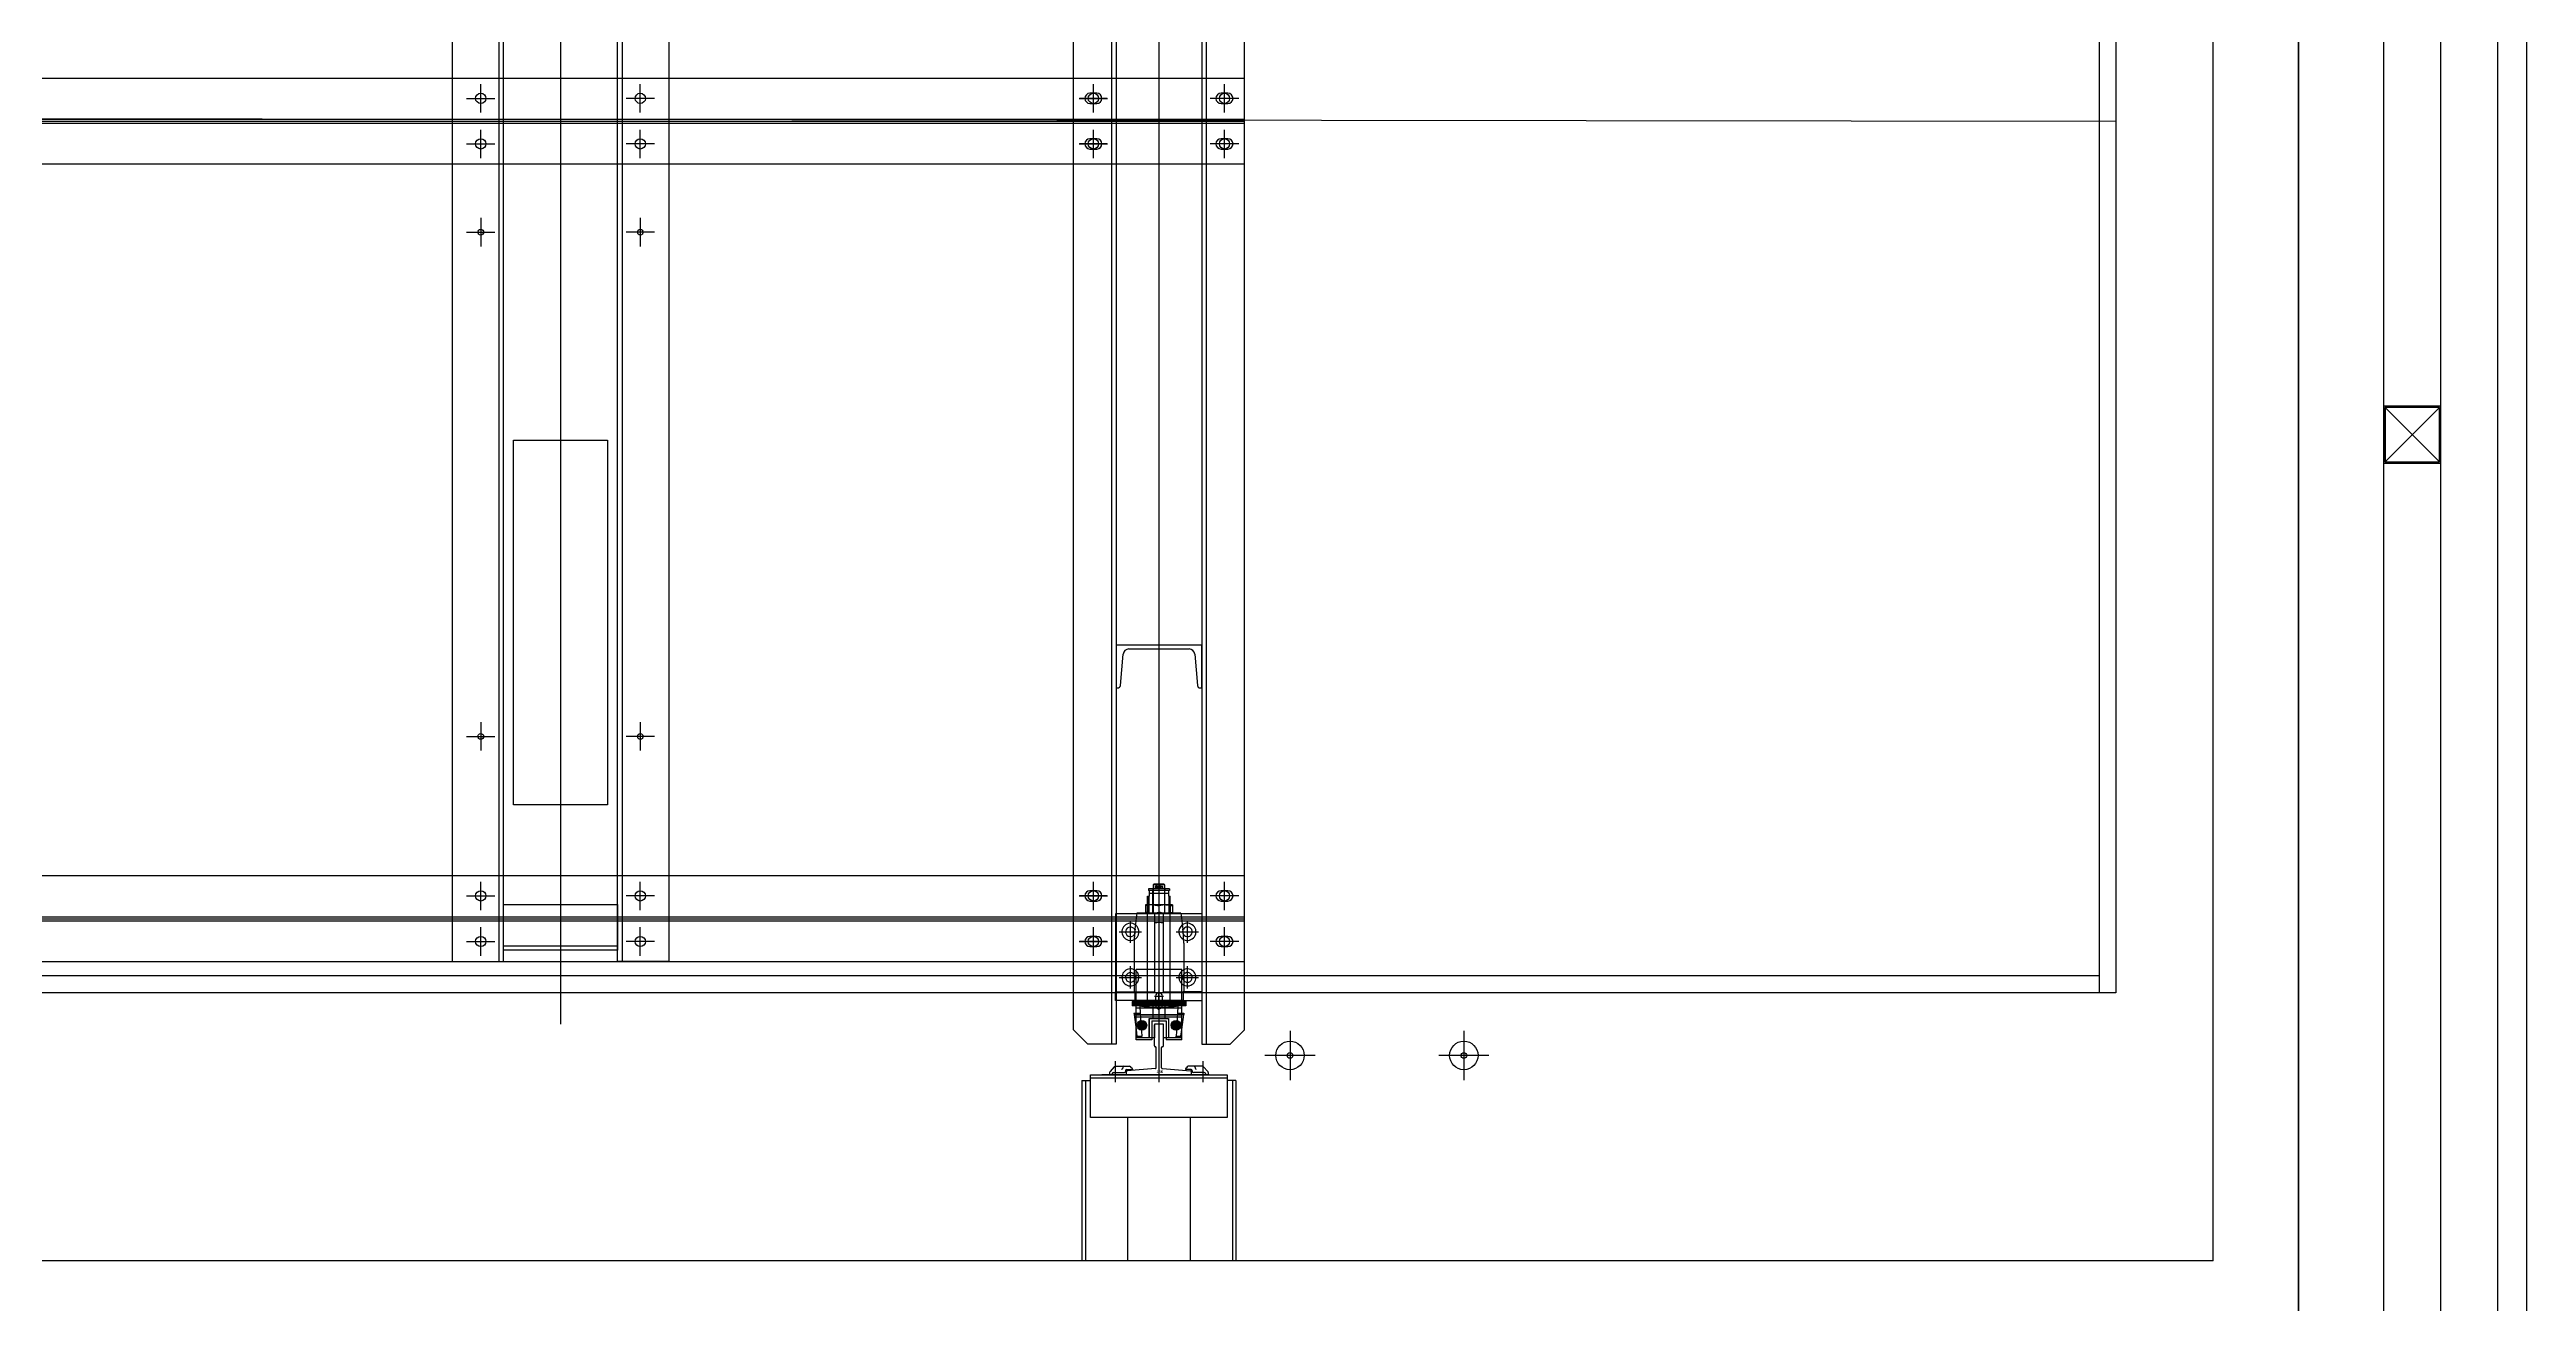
# Model space of a CAD drawing. Header units: millimetres. Extents: x -47382 to 204618, y -51045 to 127155.
# Drawn here: x 137654 to 142000, y 24296 to 26497 of the extents above; entities that cross this region are included whole.
import ezdxf

# ---------------------------------------------------------------- set-up
doc = ezdxf.new("R2010")
doc.units = ezdxf.units.MM
doc.header["$LTSCALE"] = 300
doc.header["$MEASUREMENT"] = 0
doc.linetypes.add('CEN', pattern=[62, 60, -1, 0, -1])
doc.layers.get('0').update_dxf_attribs({"linetype": 'CONTINUOUS'})
for name, color, linetype in [('1', 7, 'CONTINUOUS'), ('A-CEN', 1, 'CEN'), ('A-DETL-PEN8', 8, 'CONTINUOUS'), ('A-FLOR-GW', 6, 'CONTINUOUS'), ('A-ST-AXIS-CEN', 252, 'CEN'), ('A-ST-CONC', 2, 'CONTINUOUS'), ('XREF-PLAN$0$A-STEEL', 7, 'CONTINUOUS')]:
    doc.layers.add(name, color=color, linetype=linetype)
doc.layers.add('Defpoint', color=161, linetype='CONTINUOUS', plot=False)
doc.styles.get("Standard").update_dxf_attribs({"font": ''})
doc.styles.get('Standard').set_extended_font_data('DotumChe')

# ---------------------------------------------------------------- blocks, each defined once
blk = doc.blocks.new('XREF-PLAN$0$각-100X100')
at = {"layer": 'XREF-PLAN$0$A-STEEL', "color": 1}
for p, q in [((-47.7, -47.7), (47.7, 47.7)), ((-47.7, 47.7), (47.7, -47.7))]:
    blk.add_line(p, q, dxfattribs=at)
at = {"layer": 'XREF-PLAN$0$A-STEEL'}
blk.add_lwpolyline([(-50, -50), (50, -50), (50, 50), (-50, 50)], close=True, dxfattribs=at)
at = {"layer": 'XREF-PLAN$0$A-STEEL', "color": 8}
blk.add_lwpolyline([(-47.7, -47.7), (47.7, -47.7), (47.7, 47.7), (-47.7, 47.7)], close=True, dxfattribs=at)
blk = doc.blocks.new('ACT 지상4층구조평면도')
at = {"layer": 'Defpoint'}
blk.add_lwpolyline([(189381.8, 51044.9), (47381.8, 51044.9), (47381.8, 150416.3), (189381.8, 150416.3)], close=True, dxfattribs=at)
blk = doc.blocks.new('G$C69974227')
at = {"layer": 'A-DETL-PEN8'}
for p, q in [((4587.3, 3620.4, 51500), (4587.3, 380.4, 51500)), ((4595.3, 3620.4, 51500), (4595.3, 380.4, 51500)), ((4745.3, 3620.4, 51500), (4745.3, 380.4, 51500)), ((4753.3, 3620.4, 51500), (4753.3, 380.4, 51500)), ((3620.3, 3585.4, 51500), (3620.3, 415.4, 51500)), ((4520.3, 405.4, 51500), (4520.3, 3595.4, 51500)), ((4670.3, 3585.4, 51500), (4670.3, 415.4, 51500)), ((4820.3, 405.4, 51500), (4820.3, 3595.4, 51500)), ((3620.3, 3530.4, 51500), (3620.3, 470.4, 51500)), ((4670.3, 3530.4, 51500), (4670.3, 470.4, 51500)), ((6320.3, 3530.4, 51500), (6320.3, 470.4, 51500)), ((6349.3, 3530.4, 51500), (6349.3, 470.4, 51500)), ((3430.3, 3475.4, 51500), (3430.3, 525.4, 51500)), ((3512.3, 3475.4, 51500), (3512.3, 525.4, 51500)), ((3520.3, 525.4, 51500), (3520.3, 3475.4, 51500)), ((3720.3, 525.4, 51500), (3720.3, 3475.4, 51500)), ((3728.3, 3475.4, 51500), (3728.3, 525.4, 51500)), ((3810.3, 3475.4, 51500), (3810.3, 525.4, 51500)), ((4820.3, 2075.4, 51500), (2420.3, 2075.4, 51500)), ((3480.3, 2015.4, 51500), (3480.3, 2065.4, 51500)), ((3760.3, 2015.4, 51500), (3760.3, 2065.4, 51500)), ((4561.3, 2049.4, 51500), (4549.3, 2049.4, 51500)), ((4555.3, 2015.4, 51500), (4555.3, 2065.4, 51500)), ((4555.3, 2024.7, 51500), (4555.3, 2056.2, 51500)), ((4791.3, 2049.4, 51500), (4779.3, 2049.4, 51500)), ((4785.3, 2015.4, 51500), (4785.3, 2065.4, 51500)), ((4785.3, 2024.7, 51500), (4785.3, 2056.2, 51500)), ((4820.3, 1925.4, 51500), (4820.3, 2075.4, 51500)), ((305.7, 2007.9, 51500), (6349.3, 2000.4, 51500)), ((2420.3, 2003.9, 51500), (4820.3, 2003.9, 51500)), ((2420.3, 2000.4, 51500), (4820.3, 2000.4, 51500)), ((3455.3, 2040.4, 51500), (3505.3, 2040.4, 51500)), ((3785.3, 2040.4, 51500), (3735.3, 2040.4, 51500)), ((4530.3, 2040.4, 51500), (4580.3, 2040.4, 51500)), ((4579.4, 2040.4, 51500), (4531.1, 2040.4, 51500)), ((4549.3, 2031.4, 51500), (4561.3, 2031.4, 51500)), ((4810.3, 2040.4, 51500), (4760.3, 2040.4, 51500)), ((4809.4, 2040.4, 51500), (4761.1, 2040.4, 51500)), ((4779.3, 2031.4, 51500), (4791.3, 2031.4, 51500)), ((2420.3, 1996.9, 51500), (4820.3, 1996.9, 51500)), ((3455.3, 1960.4, 51500), (3505.3, 1960.4, 51500)), ((3480.3, 1935.4, 51500), (3480.3, 1985.4, 51500)), ((3785.3, 1960.4, 51500), (3735.3, 1960.4, 51500)), ((3760.3, 1935.4, 51500), (3760.3, 1985.4, 51500)), ((4530.3, 1960.4, 51500), (4580.3, 1960.4, 51500)), ((4579.4, 1960.4, 51500), (4531.1, 1960.4, 51500)), ((4561.3, 1969.4, 51500), (4549.3, 1969.4, 51500)), ((4555.3, 1935.4, 51500), (4555.3, 1985.4, 51500)), ((4555.3, 1944.7, 51500), (4555.3, 1976.2, 51500)), ((4810.3, 1960.4, 51500), (4760.3, 1960.4, 51500)), ((4809.4, 1960.4, 51500), (4761.1, 1960.4, 51500)), ((4791.3, 1969.4, 51500), (4779.3, 1969.4, 51500)), ((4785.3, 1935.4, 51500), (4785.3, 1985.4, 51500)), ((4785.3, 1944.7, 51500), (4785.3, 1976.2, 51500)), ((2420.3, 1925.4, 51500), (4820.3, 1925.4, 51500)), ((4549.3, 1951.4, 51500), (4561.3, 1951.4, 51500)), ((4779.3, 1951.4, 51500), (4791.3, 1951.4, 51500)), ((3480.3, 1830.4, 51500), (3480.3, 1780.4, 51500)), ((3760.3, 1830.4, 51500), (3760.3, 1780.4, 51500)), ((3455.3, 1805.4, 51500), (3505.3, 1805.4, 51500)), ((3785.3, 1805.4, 51500), (3735.3, 1805.4, 51500)), ((3537.8, 800.4, 51500), (3537.8, 1440.4, 51500)), ((3537.8, 1440.4, 51500), (3702.8, 1440.4, 51500)), ((3702.8, 1440.4, 51500), (3702.8, 800.4, 51500)), ((4745.3, 1080.4, 51500), (4595.3, 1080.4, 51500)), ((4595.3, 1080.4, 51500), (4595.3, 1005.4, 51500)), ((4602.7, 1010, 51500), (4607.5, 1064.8, 51500)), ((4617.4, 1073.9, 51500), (4723.1, 1073.9, 51500)), ((4733.1, 1064.8, 51500), (4737.9, 1010, 51500)), ((4745.3, 1005.4, 51500), (4745.3, 1080.4, 51500)), ((4595.3, 1005.4, 51500), (4597.7, 1005.4, 51500)), ((4742.8, 1005.4, 51500), (4745.3, 1005.4, 51500)), ((3455.3, 920.4, 51500), (3505.3, 920.4, 51500)), ((3480.3, 945.4, 51500), (3480.3, 895.4, 51500)), ((3785.3, 920.4, 51500), (3735.3, 920.4, 51500)), ((3760.3, 945.4, 51500), (3760.3, 895.4, 51500)), ((3702.8, 800.4, 51500), (3537.8, 800.4, 51500)), ((4820.3, 675.4, 51500), (2420.3, 675.4, 51500)), ((3480.3, 615.4, 51500), (3480.3, 665.4, 51500)), ((3760.3, 615.4, 51500), (3760.3, 665.4, 51500)), ((4555.3, 615.4, 51500), (4555.3, 665.4, 51500)), ((4555.3, 624.7, 51500), (4555.3, 656.2, 51500)), ((4651.8, 652.9, 51500), (4651.8, 649.9, 51500)), ((4688.8, 652.9, 51500), (4651.8, 652.9, 51500)), ((4659.8, 652.9, 51500), (4659.8, 649.9, 51500)), ((4661.3, 660.9, 51500), (4660.3, 659.9, 51500)), ((4665.5, 659.9, 51500), (4660.3, 659.9, 51500)), ((4675.1, 659.9, 51500), (4660.3, 659.9, 51500)), ((4660.3, 659.9, 51500), (4660.3, 652.9, 51500)), ((4660.3, 652.9, 51500), (4660.3, 609.9, 51500)), ((4674.6, 660.9, 51500), (4661.3, 660.9, 51500)), ((4667.5, 657.4, 51500), (4664.4, 657.4, 51500)), ((4667.5, 654.4, 51500), (4664.4, 654.4, 51500)), ((4664.5, 657.4, 51500), (4664.5, 654.4, 51500)), ((4680.3, 659.9, 51500), (4665.5, 659.9, 51500)), ((4667.5, 657.4, 51500), (4670.3, 657.4, 51500)), ((4670.3, 654.4, 51500), (4667.5, 654.4, 51500)), ((4667.8, 654.4, 51500), (4667.8, 657.4, 51500)), ((4668, 654.4, 51500), (4667.8, 654.4, 51500)), ((4668, 657.4, 51500), (4669.7, 657.4, 51500)), ((4668, 655.9, 51500), (4672.5, 655.9, 51500)), ((4668, 655.9, 51500), (4671.9, 655.9, 51500)), ((4668, 654.4, 51500), (4669.7, 654.4, 51500)), ((4668.6, 655.9, 51500), (4672.5, 655.9, 51500)), ((4670, 654, 51500), (4670, 657.9, 51500)), ((4670.3, 666, 51500), (4670.3, 604.8, 51500)), ((4670.3, 653.7, 51500), (4670.3, 658.2, 51500)), ((4670.3, 657.4, 51500), (4670.3, 654.4, 51500)), ((4670.3, 657.4, 51500), (4670.3, 654.4, 51500)), ((4670.3, 657.4, 51500), (4673.1, 657.4, 51500)), ((4673.1, 654.4, 51500), (4670.3, 654.4, 51500)), ((4670.6, 654, 51500), (4670.6, 657.9, 51500)), ((4672.5, 657.4, 51500), (4670.8, 657.4, 51500)), ((4672.5, 654.4, 51500), (4670.8, 654.4, 51500)), ((4672.5, 657.4, 51500), (4672.8, 657.4, 51500)), ((4672.8, 654.4, 51500), (4672.8, 657.4, 51500)), ((4673.1, 657.4, 51500), (4676.1, 657.4, 51500)), ((4673.1, 654.4, 51500), (4676.1, 654.4, 51500)), ((4679.3, 660.9, 51500), (4674.6, 660.9, 51500)), ((4680.3, 659.9, 51500), (4675.1, 659.9, 51500)), ((4676.1, 657.4, 51500), (4676.1, 654.4, 51500)), ((4679.3, 660.9, 51500), (4680.3, 659.9, 51500)), ((4680.3, 659.9, 51500), (4680.3, 652.9, 51500)), ((4680.3, 652.9, 51500), (4680.3, 609.9, 51500)), ((4680.8, 652.9, 51500), (4680.8, 649.9, 51500)), ((4688.8, 652.9, 51500), (4688.8, 649.9, 51500)), ((4785.3, 615.4, 51500), (4785.3, 665.4, 51500)), ((4785.3, 624.7, 51500), (4785.3, 656.2, 51500)), ((4820.3, 525.4, 51500), (4820.3, 675.4, 51500)), ((3455.3, 640.4, 51500), (3505.3, 640.4, 51500)), ((3520.3, 545.4, 51500), (3520.3, 625.4, 51500)), ((3520.3, 625.4, 51500), (3720.3, 625.4, 51500)), ((3720.3, 625.4, 51500), (3720.3, 545.4, 51500)), ((3785.3, 640.4, 51500), (3735.3, 640.4, 51500)), ((4530.3, 640.4, 51500), (4580.3, 640.4, 51500)), ((4579.4, 640.4, 51500), (4531.1, 640.4, 51500)), ((4561.3, 649.4, 51500), (4549.3, 649.4, 51500)), ((4549.3, 631.4, 51500), (4561.3, 631.4, 51500)), ((4631.6, 608.9, 51500), (4594.3, 608.9, 51500)), ((4594.3, 608.9, 51500), (4594.3, 471.9, 51500)), ((4631.8, 609.9, 51500), (4628.3, 582.3, 51500)), ((4662.8, 608.9, 51500), (4631.6, 608.9, 51500)), ((4688.7, 609.9, 51500), (4631.8, 609.9, 51500)), ((4646.5, 624.9, 51500), (4646.5, 622.8, 51500)), ((4658.4, 624.9, 51500), (4646.5, 624.9, 51500)), ((4649, 623.6, 51500), (4646.5, 622.8, 51500)), ((4649, 623.6, 51500), (4646.5, 622.8, 51500)), ((4646.5, 622.8, 51500), (4646.5, 612.1, 51500)), ((4649, 611.3, 51500), (4646.5, 612.1, 51500)), ((4649, 611.3, 51500), (4646.5, 612.1, 51500)), ((4646.5, 612.1, 51500), (4646.5, 609.9, 51500)), ((4658.4, 609.9, 51500), (4646.5, 609.9, 51500)), ((4650.9, 624.1, 51500), (4649, 623.6, 51500)), ((4650.9, 624.1, 51500), (4649, 623.6, 51500)), ((4650.9, 610.8, 51500), (4649, 611.3, 51500)), ((4650.9, 610.8, 51500), (4649, 611.3, 51500)), ((4650.3, 639.9, 51500), (4653.3, 639.9, 51500)), ((4650.3, 624.9, 51500), (4650.3, 639.9, 51500)), ((4650.3, 609.9, 51500), (4650.3, 624.9, 51500)), ((4650.3, 624.9, 51500), (4650.3, 609.9, 51500)), ((4690.3, 609.9, 51500), (4650.3, 609.9, 51500)), ((4650.3, 456.9, 51500), (4650.3, 608.9, 51500)), ((4652.8, 624.4, 51500), (4650.9, 624.1, 51500)), ((4652.8, 624.4, 51500), (4650.9, 624.1, 51500)), ((4652.8, 610.4, 51500), (4650.9, 610.8, 51500)), ((4652.8, 610.4, 51500), (4650.9, 610.8, 51500)), ((4651.3, 624.9, 51500), (4651.3, 609.9, 51500)), ((4688.8, 649.9, 51500), (4651.8, 649.9, 51500)), ((4652.3, 624.9, 51500), (4652.3, 639.9, 51500)), ((4652.3, 639.9, 51500), (4652.3, 609.9, 51500)), ((4652.3, 609.9, 51500), (4652.3, 624.9, 51500)), ((4654.7, 624.7, 51500), (4652.8, 624.4, 51500)), ((4654.7, 624.7, 51500), (4652.8, 624.4, 51500)), ((4654.7, 610.2, 51500), (4652.8, 610.4, 51500)), ((4654.7, 610.2, 51500), (4652.8, 610.4, 51500)), ((4687.3, 649.9, 51500), (4653.3, 649.9, 51500)), ((4653.3, 649.9, 51500), (4653.3, 639.9, 51500)), ((4654.5, 644.9, 51500), (4653.3, 644.9, 51500)), ((4686.1, 644.9, 51500), (4653.3, 644.9, 51500)), ((4687.3, 644.9, 51500), (4653.3, 644.9, 51500)), ((4687.3, 644.9, 51500), (4654.5, 644.9, 51500)), ((4656.5, 624.9, 51500), (4654.7, 624.7, 51500)), ((4656.5, 624.9, 51500), (4654.7, 624.7, 51500)), ((4656.5, 610, 51500), (4654.7, 610.2, 51500)), ((4656.5, 610, 51500), (4654.7, 610.2, 51500)), ((4658.4, 624.9, 51500), (4656.5, 624.9, 51500)), ((4658.4, 624.9, 51500), (4656.5, 624.9, 51500)), ((4658.4, 609.9, 51500), (4656.5, 610, 51500)), ((4658.4, 609.9, 51500), (4656.5, 610, 51500)), ((4658.4, 624.9, 51500), (4660.2, 624.9, 51500)), ((4658.4, 624.9, 51500), (4660.2, 624.9, 51500)), ((4682.2, 624.9, 51500), (4658.4, 624.9, 51500)), ((4658.4, 609.9, 51500), (4660.2, 610, 51500)), ((4658.4, 609.9, 51500), (4660.2, 610, 51500)), ((4682.2, 609.9, 51500), (4658.4, 609.9, 51500)), ((4659.8, 609.9, 51500), (4659.8, 649.9, 51500)), ((4660.2, 624.9, 51500), (4662.1, 624.7, 51500)), ((4660.2, 624.9, 51500), (4662.1, 624.7, 51500)), ((4660.2, 610, 51500), (4662.1, 610.2, 51500)), ((4660.2, 610, 51500), (4662.1, 610.2, 51500)), ((4675.1, 609.9, 51500), (4660.3, 609.9, 51500)), ((4662.1, 624.7, 51500), (4663.9, 624.4, 51500)), ((4662.1, 624.7, 51500), (4663.9, 624.4, 51500)), ((4662.1, 610.2, 51500), (4663.9, 610.4, 51500)), ((4662.1, 610.2, 51500), (4663.9, 610.4, 51500)), ((4662.8, 608.9, 51500), (4662.8, 593.4, 51500)), ((4677.8, 608.9, 51500), (4662.8, 608.9, 51500)), ((4663.9, 624.4, 51500), (4665.8, 624.1, 51500)), ((4663.9, 624.4, 51500), (4665.8, 624.1, 51500)), ((4663.9, 610.4, 51500), (4665.8, 610.8, 51500)), ((4663.9, 610.4, 51500), (4665.8, 610.8, 51500)), ((4665.8, 624.1, 51500), (4667.7, 623.6, 51500)), ((4665.8, 624.1, 51500), (4667.7, 623.6, 51500)), ((4665.8, 610.8, 51500), (4667.7, 611.3, 51500)), ((4665.8, 610.8, 51500), (4667.7, 611.3, 51500)), ((4667.7, 623.6, 51500), (4670.3, 622.8, 51500)), ((4667.7, 623.6, 51500), (4670.3, 622.8, 51500)), ((4667.7, 611.3, 51500), (4670.3, 612.1, 51500)), ((4667.7, 611.3, 51500), (4670.3, 612.1, 51500)), ((4672.8, 623.6, 51500), (4670.3, 622.8, 51500)), ((4672.8, 623.6, 51500), (4670.3, 622.8, 51500)), ((4670.3, 622.8, 51500), (4670.3, 612.1, 51500)), ((4670.3, 622.8, 51500), (4670.3, 612.1, 51500)), ((4672.8, 611.3, 51500), (4670.3, 612.1, 51500)), ((4672.8, 611.3, 51500), (4670.3, 612.1, 51500)), ((4674.7, 624.1, 51500), (4672.8, 623.6, 51500)), ((4674.7, 624.1, 51500), (4672.8, 623.6, 51500)), ((4674.7, 610.8, 51500), (4672.8, 611.3, 51500)), ((4674.7, 610.8, 51500), (4672.8, 611.3, 51500)), ((4676.6, 624.4, 51500), (4674.7, 624.1, 51500)), ((4676.6, 624.4, 51500), (4674.7, 624.1, 51500)), ((4676.6, 610.4, 51500), (4674.7, 610.8, 51500)), ((4676.6, 610.4, 51500), (4674.7, 610.8, 51500)), ((4680.3, 609.9, 51500), (4675.1, 609.9, 51500)), ((4678.5, 624.7, 51500), (4676.6, 624.4, 51500)), ((4678.5, 624.7, 51500), (4676.6, 624.4, 51500)), ((4678.5, 610.2, 51500), (4676.6, 610.4, 51500)), ((4678.5, 610.2, 51500), (4676.6, 610.4, 51500)), ((4677.8, 608.9, 51500), (4677.8, 593.4, 51500)), ((4708.9, 608.9, 51500), (4677.8, 608.9, 51500)), ((4680.3, 624.9, 51500), (4678.5, 624.7, 51500)), ((4680.3, 624.9, 51500), (4678.5, 624.7, 51500)), ((4680.3, 610, 51500), (4678.5, 610.2, 51500)), ((4680.3, 610, 51500), (4678.5, 610.2, 51500)), ((4682.2, 624.9, 51500), (4680.3, 624.9, 51500)), ((4682.2, 624.9, 51500), (4680.3, 624.9, 51500)), ((4682.2, 609.9, 51500), (4680.3, 610, 51500)), ((4682.2, 609.9, 51500), (4680.3, 610, 51500)), ((4680.8, 609.9, 51500), (4680.8, 649.9, 51500)), ((4682.2, 624.9, 51500), (4684, 624.9, 51500)), ((4682.2, 624.9, 51500), (4684, 624.9, 51500)), ((4694.1, 624.9, 51500), (4682.2, 624.9, 51500)), ((4682.2, 609.9, 51500), (4684, 610, 51500)), ((4682.2, 609.9, 51500), (4684, 610, 51500)), ((4694.1, 609.9, 51500), (4682.2, 609.9, 51500)), ((4684, 624.9, 51500), (4685.9, 624.7, 51500)), ((4684, 624.9, 51500), (4685.9, 624.7, 51500)), ((4684, 610, 51500), (4685.9, 610.2, 51500)), ((4684, 610, 51500), (4685.9, 610.2, 51500)), ((4685.9, 624.7, 51500), (4687.7, 624.4, 51500)), ((4685.9, 624.7, 51500), (4687.7, 624.4, 51500)), ((4685.9, 610.2, 51500), (4687.7, 610.4, 51500)), ((4685.9, 610.2, 51500), (4687.7, 610.4, 51500)), ((4687.3, 644.9, 51500), (4686.1, 644.9, 51500)), ((4687.3, 649.9, 51500), (4687.3, 639.9, 51500)), ((4687.3, 639.9, 51500), (4690.3, 639.9, 51500)), ((4687.7, 624.4, 51500), (4689.6, 624.1, 51500)), ((4687.7, 624.4, 51500), (4689.6, 624.1, 51500)), ((4687.7, 610.4, 51500), (4689.6, 610.8, 51500)), ((4687.7, 610.4, 51500), (4689.6, 610.8, 51500)), ((4688.3, 624.9, 51500), (4688.3, 639.9, 51500)), ((4688.3, 639.9, 51500), (4688.3, 609.9, 51500)), ((4688.3, 609.9, 51500), (4688.3, 624.9, 51500)), ((4708.8, 609.9, 51500), (4688.7, 609.9, 51500)), ((4689.3, 624.9, 51500), (4689.3, 609.9, 51500)), ((4689.6, 624.1, 51500), (4691.5, 623.6, 51500)), ((4689.6, 624.1, 51500), (4691.5, 623.6, 51500)), ((4689.6, 610.8, 51500), (4691.5, 611.3, 51500)), ((4689.6, 610.8, 51500), (4691.5, 611.3, 51500)), ((4690.3, 624.9, 51500), (4690.3, 639.9, 51500)), ((4690.3, 609.9, 51500), (4690.3, 624.9, 51500)), ((4690.3, 624.9, 51500), (4690.3, 609.9, 51500)), ((4690.3, 456.9, 51500), (4690.3, 608.9, 51500)), ((4691.5, 623.6, 51500), (4694.1, 622.8, 51500)), ((4691.5, 623.6, 51500), (4694.1, 622.8, 51500)), ((4691.5, 611.3, 51500), (4694.1, 612.1, 51500)), ((4691.5, 611.3, 51500), (4694.1, 612.1, 51500)), ((4694.1, 624.9, 51500), (4694.1, 622.8, 51500)), ((4694.1, 622.8, 51500), (4694.1, 612.1, 51500)), ((4694.1, 612.1, 51500), (4694.1, 609.9, 51500)), ((4708.8, 609.9, 51500), (4712.2, 582.3, 51500)), ((4746.3, 608.9, 51500), (4708.9, 608.9, 51500)), ((4746.3, 471.9, 51500), (4746.3, 608.9, 51500)), ((4810.3, 640.4, 51500), (4760.3, 640.4, 51500)), ((4809.4, 640.4, 51500), (4761.1, 640.4, 51500)), ((4791.3, 649.4, 51500), (4779.3, 649.4, 51500)), ((4779.3, 631.4, 51500), (4791.3, 631.4, 51500)), ((2420.3, 603.9, 51500), (4820.3, 603.9, 51500)), ((2420.3, 600.4, 51500), (4820.3, 600.4, 51500)), ((2420.3, 596.9, 51500), (4820.3, 596.9, 51500)), ((3480.3, 535.4, 51500), (3480.3, 585.4, 51500)), ((3760.3, 535.4, 51500), (3760.3, 585.4, 51500)), ((4561.3, 569.4, 51500), (4549.3, 569.4, 51500)), ((4555.3, 535.4, 51500), (4555.3, 585.4, 51500)), ((4555.3, 544.7, 51500), (4555.3, 576.2, 51500)), ((4600.8, 577.4, 51500), (4639.8, 577.4, 51500)), ((4620.3, 557.9, 51500), (4620.3, 596.9, 51500)), ((4662.8, 593.4, 51500), (4662.8, 582.3, 51500)), ((4662.8, 582.3, 51500), (4662.8, 557.5, 51500)), ((4677.8, 593.4, 51500), (4677.8, 582.3, 51500)), ((4677.8, 582.3, 51500), (4677.8, 557.5, 51500)), ((4700.8, 577.4, 51500), (4739.8, 577.4, 51500)), ((4720.3, 557.9, 51500), (4720.3, 596.9, 51500)), ((4791.3, 569.4, 51500), (4779.3, 569.4, 51500)), ((4785.3, 535.4, 51500), (4785.3, 585.4, 51500)), ((4785.3, 544.7, 51500), (4785.3, 576.2, 51500)), ((2420.3, 525.4, 51500), (4820.3, 525.4, 51500)), ((3430.3, 525.4, 51500), (3520.3, 525.4, 51500)), ((3455.3, 560.4, 51500), (3505.3, 560.4, 51500)), ((3520.3, 552.9, 51500), (3720.3, 552.9, 51500)), ((3720.3, 545.4, 51500), (3520.3, 545.4, 51500)), ((3810.3, 525.4, 51500), (3720.3, 525.4, 51500)), ((3785.3, 560.4, 51500), (3735.3, 560.4, 51500)), ((4530.3, 560.4, 51500), (4580.3, 560.4, 51500)), ((4579.4, 560.4, 51500), (4531.1, 560.4, 51500)), ((4549.3, 551.4, 51500), (4561.3, 551.4, 51500)), ((4626.8, 557.5, 51500), (4626.8, 471.9, 51500)), ((4662.8, 557.5, 51500), (4662.8, 471.9, 51500)), ((4677.8, 557.5, 51500), (4677.8, 471.9, 51500)), ((4713.8, 557.5, 51500), (4713.8, 471.9, 51500)), ((4810.3, 560.4, 51500), (4760.3, 560.4, 51500)), ((4809.4, 560.4, 51500), (4761.1, 560.4, 51500)), ((4779.3, 551.4, 51500), (4791.3, 551.4, 51500)), ((6320.3, 500.4, 51500), (1320.3, 500.4, 51500)), ((4600.8, 497.4, 51500), (4639.8, 497.4, 51500)), ((4620.3, 477.9, 51500), (4620.3, 516.9, 51500)), ((4630.3, 427.6, 51500), (4630.3, 511.4, 51500)), ((4710.3, 511.4, 51500), (4630.3, 511.4, 51500)), ((4700.8, 497.4, 51500), (4739.8, 497.4, 51500)), ((4710.3, 427.6, 51500), (4710.3, 511.4, 51500)), ((4720.3, 477.9, 51500), (4720.3, 516.9, 51500)), ((6349.3, 470.4, 51500), (1120.3, 470.4, 51500)), ((4594.3, 471.9, 51500), (4627.9, 471.9, 51500)), ((4594.3, 456.9, 51500), (4594.3, 471.9, 51500)), ((4627.9, 456.9, 51500), (4594.3, 456.9, 51500)), ((4630.3, 454.9, 51500), (4623.3, 454.9, 51500)), ((4623.3, 454.9, 51500), (4623.3, 453.4, 51500)), ((4630.3, 453.4, 51500), (4623.3, 453.4, 51500)), ((4623.3, 453.4, 51500), (4623.3, 451.9, 51500)), ((4630.3, 453.4, 51500), (4623.3, 453.4, 51500)), ((4623.3, 451.9, 51500), (4623.3, 450.4, 51500)), ((4630.3, 451.9, 51500), (4623.3, 451.9, 51500)), ((4630.3, 451.9, 51500), (4623.3, 451.9, 51500)), ((4623.3, 450.4, 51500), (4623.3, 448.9, 51500)), ((4630.3, 450.4, 51500), (4623.3, 450.4, 51500)), ((4630.3, 450.4, 51500), (4623.3, 450.4, 51500)), ((4623.3, 448.9, 51500), (4623.3, 447.4, 51500)), ((4630.3, 448.9, 51500), (4623.3, 448.9, 51500)), ((4630.3, 448.9, 51500), (4623.3, 448.9, 51500)), ((4630.3, 447.4, 51500), (4623.3, 447.4, 51500)), ((4626.8, 471.9, 51500), (4649.4, 471.9, 51500)), ((4649.4, 456.9, 51500), (4626.8, 456.9, 51500)), ((4626.8, 456.9, 51500), (4626.8, 454.9, 51500)), ((4630.3, 454.9, 51500), (4626.8, 454.9, 51500)), ((4627.9, 471.9, 51500), (4627.9, 471.9, 51500)), ((4627.9, 471.9, 51500), (4627.9, 456.9, 51500)), ((4627.9, 471.9, 51500), (4627.9, 456.9, 51500)), ((4627.9, 456.9, 51500), (4627.9, 456.9, 51500)), ((4664.3, 454.9, 51500), (4630.3, 454.9, 51500)), ((4664.3, 454.9, 51500), (4630.3, 454.9, 51500)), ((4664.3, 453.4, 51500), (4630.3, 453.4, 51500)), ((4664.3, 453.4, 51500), (4630.3, 453.4, 51500)), ((4664.3, 451.9, 51500), (4630.3, 451.9, 51500)), ((4664.3, 451.9, 51500), (4630.3, 451.9, 51500)), ((4664.3, 450.4, 51500), (4630.3, 450.4, 51500)), ((4664.3, 450.4, 51500), (4630.3, 450.4, 51500)), ((4664.3, 448.9, 51500), (4630.3, 448.9, 51500)), ((4664.3, 448.9, 51500), (4630.3, 448.9, 51500)), ((4664.4, 447.4, 51500), (4630.3, 447.4, 51500)), ((4710.3, 443.4, 51500), (4630.3, 443.4, 51500)), ((4664.4, 447.4, 51500), (4636.8, 447.4, 51500)), ((4636.8, 447.4, 51500), (4636.8, 447.1, 51500)), ((4636.8, 447.1, 51500), (4637.6, 434.5, 51500)), ((4642.8, 454.9, 51500), (4642.8, 453.4, 51500)), ((4642.8, 453.4, 51500), (4642.8, 451.9, 51500)), ((4642.8, 451.9, 51500), (4642.8, 450.4, 51500)), ((4642.8, 450.4, 51500), (4642.8, 448.9, 51500)), ((4642.8, 448.9, 51500), (4642.8, 447.4, 51500)), ((4649.4, 471.9, 51500), (4662.8, 471.9, 51500)), ((4713.8, 456.9, 51500), (4649.4, 456.9, 51500)), ((4659.8, 447.4, 51500), (4659.8, 425.4, 51500)), ((4662.5, 464.4, 51500), (4678.1, 464.4, 51500)), ((4662.5, 448.4, 51500), (4678.1, 448.4, 51500)), ((4664.3, 464.4, 51500), (4664.3, 448.4, 51500)), ((4676.3, 454.9, 51500), (4664.3, 454.9, 51500)), ((4676.3, 454.9, 51500), (4664.3, 454.9, 51500)), ((4676.3, 453.4, 51500), (4664.3, 453.4, 51500)), ((4676.3, 453.4, 51500), (4664.3, 453.4, 51500)), ((4676.3, 451.9, 51500), (4664.3, 451.9, 51500)), ((4676.3, 451.9, 51500), (4664.3, 451.9, 51500)), ((4676.3, 450.4, 51500), (4664.3, 450.4, 51500)), ((4676.3, 450.4, 51500), (4664.3, 450.4, 51500)), ((4676.3, 448.9, 51500), (4664.3, 448.9, 51500)), ((4676.3, 448.9, 51500), (4664.3, 448.9, 51500)), ((4676.2, 447.4, 51500), (4664.4, 447.4, 51500)), ((4676.2, 447.4, 51500), (4664.4, 447.4, 51500)), ((4670.3, 456.6, 51500), (4670.3, 472.2, 51500)), ((4670.3, 440.6, 51500), (4670.3, 456.2, 51500)), ((4710.3, 447.4, 51500), (4676.2, 447.4, 51500)), ((4703.8, 447.4, 51500), (4676.2, 447.4, 51500)), ((4676.3, 448.4, 51500), (4676.3, 464.4, 51500)), ((4691.1, 454.9, 51500), (4676.3, 454.9, 51500)), ((4710.3, 454.9, 51500), (4676.3, 454.9, 51500)), ((4710.3, 453.4, 51500), (4676.3, 453.4, 51500)), ((4710.3, 453.4, 51500), (4676.3, 453.4, 51500)), ((4710.3, 451.9, 51500), (4676.3, 451.9, 51500)), ((4710.3, 451.9, 51500), (4676.3, 451.9, 51500)), ((4710.3, 450.4, 51500), (4676.3, 450.4, 51500)), ((4710.3, 450.4, 51500), (4676.3, 450.4, 51500)), ((4710.3, 448.9, 51500), (4676.3, 448.9, 51500)), ((4710.3, 448.9, 51500), (4676.3, 448.9, 51500)), ((4677.8, 471.9, 51500), (4713.8, 471.9, 51500)), ((4680.8, 447.4, 51500), (4680.8, 425.4, 51500)), ((4710.3, 454.9, 51500), (4691.1, 454.9, 51500)), ((4697.8, 454.9, 51500), (4697.8, 453.4, 51500)), ((4697.8, 453.4, 51500), (4697.8, 451.9, 51500)), ((4697.8, 451.9, 51500), (4697.8, 450.4, 51500)), ((4697.8, 450.4, 51500), (4697.8, 448.9, 51500)), ((4697.8, 448.9, 51500), (4697.8, 447.4, 51500)), ((4703.7, 447.1, 51500), (4703, 434.5, 51500)), ((4703.8, 447.4, 51500), (4703.7, 447.1, 51500)), ((4713.8, 454.9, 51500), (4710.3, 454.9, 51500)), ((4717.3, 454.9, 51500), (4710.3, 454.9, 51500)), ((4717.3, 453.4, 51500), (4710.3, 453.4, 51500)), ((4717.3, 453.4, 51500), (4710.3, 453.4, 51500)), ((4717.3, 451.9, 51500), (4710.3, 451.9, 51500)), ((4717.3, 451.9, 51500), (4710.3, 451.9, 51500)), ((4717.3, 450.4, 51500), (4710.3, 450.4, 51500)), ((4717.3, 450.4, 51500), (4710.3, 450.4, 51500)), ((4717.3, 448.9, 51500), (4710.3, 448.9, 51500)), ((4717.3, 448.9, 51500), (4710.3, 448.9, 51500)), ((4717.3, 447.4, 51500), (4710.3, 447.4, 51500)), ((4746.3, 471.9, 51500), (4712.6, 471.9, 51500)), ((4712.6, 471.9, 51500), (4712.6, 456.9, 51500)), ((4712.6, 471.9, 51500), (4712.6, 471.9, 51500)), ((4712.6, 471.9, 51500), (4712.6, 456.9, 51500)), ((4712.6, 456.9, 51500), (4746.3, 456.9, 51500)), ((4712.6, 456.9, 51500), (4712.6, 456.9, 51500)), ((4713.8, 456.9, 51500), (4713.8, 454.9, 51500)), ((4717.3, 454.9, 51500), (4717.3, 453.4, 51500)), ((4717.3, 453.4, 51500), (4717.3, 451.9, 51500)), ((4717.3, 451.9, 51500), (4717.3, 450.4, 51500)), ((4717.3, 450.4, 51500), (4717.3, 448.9, 51500)), ((4717.3, 448.9, 51500), (4717.3, 447.4, 51500)), ((4746.3, 456.9, 51500), (4746.3, 471.9, 51500)), ((4545.3, 380.4, 51500), (4520.3, 405.4, 51500)), ((4626.5, 434.5, 51500), (4630.3, 434.5, 51500)), ((4626.5, 434.5, 51500), (4630.3, 434.5, 51500)), ((4626.5, 434.5, 51500), (4626.8, 432.4, 51500)), ((4626.8, 432.4, 51500), (4630.3, 432.4, 51500)), ((4626.8, 432.4, 51500), (4713.8, 432.4, 51500)), ((4626.8, 432.4, 51500), (4630.3, 405.8, 51500)), ((4630.3, 434.5, 51500), (4637.6, 434.5, 51500)), ((4630.3, 434.5, 51500), (4637.6, 434.5, 51500)), ((4630.3, 432.4, 51500), (4710.3, 432.4, 51500)), ((4710.3, 431.4, 51500), (4630.3, 431.4, 51500)), ((4630.3, 387.6, 51500), (4630.3, 427.6, 51500)), ((4710.3, 427.6, 51500), (4630.3, 427.6, 51500)), ((4630.3, 405.8, 51500), (4631.8, 394.4, 51500)), ((4657.8, 391.4, 51500), (4630.3, 391.4, 51500)), ((4631.8, 394.4, 51500), (4640.1, 394.4, 51500)), ((4633.3, 417.4, 51500), (4640.3, 421.4, 51500)), ((4633.3, 417.4, 51500), (4633.3, 409.4, 51500)), ((4633.3, 409.4, 51500), (4640.3, 405.4, 51500)), ((4633.8, 414.4, 51500), (4646.8, 414.4, 51500)), ((4633.8, 412.4, 51500), (4646.8, 412.4, 51500)), ((4635.3, 414.4, 51500), (4635.3, 412.4, 51500)), ((4636.4, 413.4, 51500), (4644.2, 413.4, 51500)), ((4637.6, 434.5, 51500), (4638.7, 416, 51500)), ((4638.5, 419.9, 51500), (4640.5, 420, 51500)), ((4638.7, 416.8, 51500), (4638.8, 414.9, 51500)), ((4639, 411.9, 51500), (4638.8, 414.9, 51500)), ((4639, 411.9, 51500), (4639.1, 410.7, 51500)), ((4639.1, 410.7, 51500), (4640.1, 394.4, 51500)), ((4639.3, 406.9, 51500), (4641.3, 407, 51500)), ((4640.3, 391.4, 51500), (4640.1, 394.4, 51500)), ((4647.2, 417.4, 51500), (4640.3, 421.4, 51500)), ((4640.3, 407.9, 51500), (4640.3, 420.9, 51500)), ((4640.3, 405.9, 51500), (4640.3, 418.9, 51500)), ((4640.3, 409.5, 51500), (4640.3, 417.3, 51500)), ((4647.2, 409.4, 51500), (4640.3, 405.4, 51500)), ((4653.3, 391.4, 51500), (4640.3, 391.4, 51500)), ((4643.7, 417.2, 51500), (4643.8, 415.2, 51500)), ((4644, 412.2, 51500), (4643.8, 415.2, 51500)), ((4644, 412.2, 51500), (4644.1, 410.2, 51500)), ((4645.3, 412.4, 51500), (4645.3, 414.4, 51500)), ((4647.2, 417.4, 51500), (4647.2, 409.4, 51500)), ((4653.3, 425.4, 51500), (4653.3, 391.4, 51500)), ((4653.3, 425.4, 51500), (4687.3, 425.4, 51500)), ((4653.3, 391.4, 51500), (4653.3, 425.4, 51500)), ((4653.3, 425.4, 51500), (4687.3, 425.4, 51500)), ((4657.8, 391.4, 51500), (4653.3, 391.4, 51500)), ((4657.8, 421.4, 51500), (4657.8, 387.6, 51500)), ((4657.8, 421.4, 51500), (4682.8, 421.4, 51500)), ((4662.3, 391.4, 51500), (4657.8, 391.4, 51500)), ((4678.3, 415.4, 51500), (4662.3, 415.4, 51500)), ((4662.3, 415.4, 51500), (4662.3, 391.4, 51500)), ((4662.3, 377.4, 51500), (4662.3, 414.4, 51500)), ((4677.3, 415.4, 51500), (4663.3, 415.4, 51500)), ((4670.3, 423.6, 51500), (4670.3, 313.4, 51500)), ((4678.3, 391.4, 51500), (4678.3, 415.4, 51500)), ((4678.3, 377.4, 51500), (4678.3, 414.4, 51500)), ((4682.8, 391.4, 51500), (4678.3, 391.4, 51500)), ((4682.8, 421.4, 51500), (4682.8, 387.6, 51500)), ((4687.3, 391.4, 51500), (4682.8, 391.4, 51500)), ((4710.3, 391.4, 51500), (4682.8, 391.4, 51500)), ((4687.3, 425.4, 51500), (4687.3, 391.4, 51500)), ((4687.3, 425.4, 51500), (4687.3, 391.4, 51500)), ((4700.3, 391.4, 51500), (4687.3, 391.4, 51500)), ((4693.3, 417.4, 51500), (4700.3, 421.4, 51500)), ((4693.3, 417.4, 51500), (4693.3, 409.4, 51500)), ((4693.3, 409.4, 51500), (4700.3, 405.4, 51500)), ((4693.8, 414.4, 51500), (4706.8, 414.4, 51500)), ((4693.8, 412.4, 51500), (4706.8, 412.4, 51500)), ((4695.3, 412.4, 51500), (4695.3, 414.4, 51500)), ((4696.4, 413.4, 51500), (4704.2, 413.4, 51500)), ((4696.6, 412.2, 51500), (4696.4, 410.2, 51500)), ((4696.6, 412.2, 51500), (4696.7, 415.2, 51500)), ((4696.9, 417.2, 51500), (4696.7, 415.2, 51500)), ((4701.2, 406.9, 51500), (4699.2, 407, 51500)), ((4702, 419.9, 51500), (4700.1, 420, 51500)), ((4707.2, 417.4, 51500), (4700.3, 421.4, 51500)), ((4700.3, 407.9, 51500), (4700.3, 420.9, 51500)), ((4700.3, 405.9, 51500), (4700.3, 418.9, 51500)), ((4700.3, 409.5, 51500), (4700.3, 417.3, 51500)), ((4707.2, 409.4, 51500), (4700.3, 405.4, 51500)), ((4700.3, 391.4, 51500), (4700.5, 394.4, 51500)), ((4701.5, 410.7, 51500), (4700.5, 394.4, 51500)), ((4700.5, 394.4, 51500), (4708.8, 394.4, 51500)), ((4701.5, 411.9, 51500), (4701.7, 414.9, 51500)), ((4701.5, 410.7, 51500), (4701.5, 411.9, 51500)), ((4701.7, 414.9, 51500), (4701.9, 416.8, 51500)), ((4703, 434.5, 51500), (4701.8, 416, 51500)), ((4703, 434.5, 51500), (4710.3, 434.5, 51500)), ((4703, 434.5, 51500), (4710.3, 434.5, 51500)), ((4705.3, 414.4, 51500), (4705.3, 412.4, 51500)), ((4707.2, 417.4, 51500), (4707.2, 409.4, 51500)), ((4708.8, 394.4, 51500), (4710.3, 405.8, 51500)), ((4710.3, 434.5, 51500), (4714, 434.5, 51500)), ((4710.3, 434.5, 51500), (4714, 434.5, 51500)), ((4710.3, 432.4, 51500), (4713.8, 432.4, 51500)), ((4710.3, 405.8, 51500), (4713.8, 432.4, 51500)), ((4710.3, 387.6, 51500), (4710.3, 427.6, 51500)), ((4714, 434.5, 51500), (4713.8, 432.4, 51500)), ((4795.3, 380.4, 51500), (4820.3, 405.4, 51500)), ((4900.3, 403.8, 51500), (4900.3, 317.1, 51500)), ((5205.3, 403.8, 51500), (5205.3, 317.1, 51500)), ((4595.3, 380.4, 51500), (4545.3, 380.4, 51500)), ((4593.3, 350.4, 51500), (4593.3, 313.4, 51500)), ((4657.8, 387.6, 51500), (4630.3, 387.6, 51500)), ((4665.5, 338.8, 51500), (4665.5, 374.2, 51500)), ((4675, 338.8, 51500), (4675, 374.2, 51500)), ((4710.3, 387.6, 51500), (4682.8, 387.6, 51500)), ((4745.3, 380.4, 51500), (4795.3, 380.4, 51500)), ((4747.3, 350.4, 51500), (4747.3, 313.4, 51500)), ((4944.3, 360.4, 51500), (4856.2, 360.4, 51500)), ((5249.3, 360.4, 51500), (5161.2, 360.4, 51500)), ((4535.3, 316.4, 51500), (4535.3, 0, 51500)), ((4535.3, 316.4, 51500), (4550.3, 316.4, 51500)), ((4535.3, 316.4, 51500), (4535.3, 0, 51500)), ((4541.3, 316.4, 51500), (4541.3, 0, 51500)), ((4550.3, 251.4, 51500), (4550.3, 326.4, 51500)), ((4550.3, 326.4, 51500), (4790.3, 326.4, 51500)), ((4790.3, 320.4, 51500), (4550.3, 320.4, 51500)), ((4582, 326.4, 51500), (4570, 326.4, 51500)), ((4758.5, 326.4, 51500), (4582, 326.4, 51500)), ((4583.7, 330.3, 51500), (4583.7, 326.4, 51500)), ((4591.9, 340.5, 51500), (4584.5, 332.3, 51500)), ((4587.7, 327.4, 51500), (4587.7, 326.4, 51500)), ((4590.8, 330.5, 51500), (4609.8, 330.5, 51500)), ((4594.1, 341.5, 51500), (4618.8, 341.5, 51500)), ((4606.8, 339.5, 51500), (4606.8, 338.3, 51500)), ((4611.8, 333.5, 51500), (4611.8, 332.5, 51500)), ((4611.8, 332, 51500), (4611.8, 332.1, 51500)), ((4613.3, 326.4, 51500), (4613.3, 332.1, 51500)), ((4613.8, 335.5, 51500), (4623.8, 335.5, 51500)), ((4664.2, 337.3, 51500), (4614.6, 333.6, 51500)), ((4623.8, 336.5, 51500), (4623.8, 335.5, 51500)), ((4676.4, 337.3, 51500), (4725.9, 333.6, 51500)), ((4716.7, 336.5, 51500), (4716.7, 335.5, 51500)), ((4726.7, 335.5, 51500), (4716.7, 335.5, 51500)), ((4746.4, 341.5, 51500), (4721.7, 341.5, 51500)), ((4727.3, 326.4, 51500), (4727.3, 332.1, 51500)), ((4728.7, 333.5, 51500), (4728.7, 332.5, 51500)), ((4728.8, 332, 51500), (4728.8, 332.1, 51500)), ((4749.8, 330.5, 51500), (4730.7, 330.5, 51500)), ((4733.7, 339.5, 51500), (4733.7, 338.3, 51500)), ((4748.7, 340.5, 51500), (4756, 332.3, 51500)), ((4752.8, 327.4, 51500), (4752.8, 326.4, 51500)), ((4756.8, 330.3, 51500), (4756.8, 326.4, 51500)), ((4758.5, 326.4, 51500), (4770.5, 326.4, 51500)), ((4790.3, 326.4, 51500), (4790.3, 251.4, 51500)), ((4805.3, 316.4, 51500), (4790.3, 316.4, 51500)), ((4799.3, 316.4, 51500), (4799.3, 0, 51500)), ((4805.3, 316.4, 51500), (4805.3, 0, 51500)), ((4790.3, 251.4, 51500), (4550.3, 251.4, 51500)), ((4615.3, 251.4, 51500), (4615.3, 0, 51500)), ((4725.3, 251.4, 51500), (4725.3, 0, 51500))]:
    blk.add_line(p, q, dxfattribs=at)
for centre, radius in [((3480.3, 2040.4, 51500), 9), ((3760.3, 2040.4, 51500), 9), ((4555.3, 2040.4, 51500), 9), ((4785.3, 2040.4, 51500), 9), ((3480.3, 1960.4, 51500), 9), ((3760.3, 1960.4, 51500), 9), ((4555.3, 1960.4, 51500), 9), ((4785.3, 1960.4, 51500), 9), ((3480.3, 1805.4, 51500), 5), ((3760.3, 1805.4, 51500), 5), ((3480.3, 920.4, 51500), 5), ((3760.3, 920.4, 51500), 5), ((3480.3, 640.4, 51500), 9), ((3760.3, 640.4, 51500), 9), ((4555.3, 640.4, 51500), 9), ((4785.3, 640.4, 51500), 9), ((3480.3, 560.4, 51500), 9), ((3760.3, 560.4, 51500), 9), ((4555.3, 560.4, 51500), 9), ((4785.3, 560.4, 51500), 9), ((4640.3, 413.4, 51500), 8.5), ((4640.3, 413.4, 51500), 6.75), ((4640.3, 413.4, 51500), 4), ((4640.3, 413.4, 51500), 3), ((4640.3, 413.4, 51500), 3), ((4640.3, 413.4, 51500), 3), ((4700.3, 413.4, 51500), 8.5), ((4700.3, 413.4, 51500), 6.75), ((4700.3, 413.4, 51500), 4), ((4700.3, 413.4, 51500), 3), ((4700.3, 413.4, 51500), 3), ((4700.3, 413.4, 51500), 3), ((4900.3, 360.4, 51500), 25), ((4900.3, 360.4, 51500), 5), ((5205.3, 360.4, 51500), 25), ((5205.3, 360.4, 51500), 5)]:
    blk.add_circle(centre, radius, dxfattribs=at)
for centre, radius, start, end in [((4549.3, 2040.4, 51500), 9, 90, 270), ((4561.3, 2040.4, 51500), 9, 270, 90), ((4779.3, 2040.4, 51500), 9, 90, 270), ((4791.3, 2040.4, 51500), 9, 270, 90), ((4549.3, 1960.4, 51500), 9, 90, 270), ((4561.3, 1960.4, 51500), 9, 270, 90), ((4779.3, 1960.4, 51500), 9, 90, 270), ((4791.3, 1960.4, 51500), 9, 270, 90), ((4617.4, 1063.9, 51500), 10, 90, 175), ((4723.1, 1063.9, 51500), 10, 5, 90), ((4597.7, 1010.4, 51500), 5, 270, 355), ((4742.8, 1010.4, 51500), 5, 185, 270), ((4667.5, 655.9, 51500), 1.5, 90, 180), ((4667.5, 655.9, 51500), 1.5, 180, 270), ((4670.3, 655.9, 51500), 1.75, 121.0043, 238.9972), ((4670, 655.9, 51500), 1.5, 90, 270), ((4670.3, 655.9, 51500), 1.75, 58.9958, 121.0043), ((4670.3, 655.9, 51500), 1.75, 238.9972, 301.0038), ((4670.6, 655.9, 51500), 1.5, 270, 90), ((4670.3, 655.9, 51500), 1.75, 301.0038, 58.9958), ((4673.1, 655.9, 51500), 1.5, 0, 90), ((4673.1, 655.9, 51500), 1.5, 270, 0), ((4549.3, 640.4, 51500), 9, 90, 270), ((4561.3, 640.4, 51500), 9, 270, 90), ((4779.3, 640.4, 51500), 9, 90, 270), ((4791.3, 640.4, 51500), 9, 270, 90), ((4549.3, 560.4, 51500), 9, 90, 270), ((4561.3, 560.4, 51500), 9, 270, 90), ((4620.3, 577.4, 51500), 15, 53.4029, 296.1254), ((4620.3, 577.4, 51500), 8.5, 22.5328, 241.3521), ((4620.3, 577.4, 51500), 8.5, 241.3521, 326.4298), ((4826.8, 557.5, 51500), 200, 172.875, 180), ((4620.3, 577.4, 51500), 15, 296.1254, 53.4029), ((4620.3, 577.4, 51500), 8.5, 326.4298, 22.5328), ((4670.3, 360.2, 51500), 233.3, 88.1577, 91.8423), ((4720.3, 577.4, 51500), 15, 126.5979, 243.8739), ((4720.3, 577.4, 51500), 15, 243.8739, 126.5979), ((4720.3, 577.4, 51500), 8.5, 157.4697, 213.5677), ((4513.8, 557.5, 51500), 200, 0, 7.125), ((4720.3, 577.4, 51500), 8.5, 61.3521, 157.4697), ((4720.3, 577.4, 51500), 8.5, 213.5677, 61.3521), ((4779.3, 560.4, 51500), 9, 90, 270), ((4791.3, 560.4, 51500), 9, 270, 90), ((4620.3, 497.4, 51500), 15, 64.3211, 295.6789), ((4620.3, 497.4, 51500), 8.5, 40.1201, 241.3521), ((4620.3, 497.4, 51500), 8.5, 241.3521, 319.8799), ((4620.3, 497.4, 51500), 15, 295.6789, 64.3211), ((4620.3, 497.4, 51500), 8.5, 319.8799, 40.1201), ((4720.3, 497.4, 51500), 15, 115.6797, 244.3203), ((4720.3, 497.4, 51500), 8.5, 139.8818, 220.1182), ((4720.3, 497.4, 51500), 15, 244.3203, 115.6797), ((4720.3, 497.4, 51500), 8.5, 61.3521, 139.8818), ((4720.3, 497.4, 51500), 8.5, 220.1182, 61.3521), ((4670.3, 464.4, 51500), 6, 0, 180), ((4670.3, 448.4, 51500), 6, 180, 0), ((4670.3, 699.3, 51500), 254.9, 268.9866, 271.0136), ((4640.3, 414.4, 51500), 5, 0, 180), ((4640.3, 412.4, 51500), 5, 180, 0), ((4640.3, 413.4, 51500), 4, 170, 100), ((4640.7, 417, 51500), 3, 3.5763, 93.5763), ((4641.1, 410, 51500), 3, 273.5763, 3.5763), ((4663.3, 414.4, 51500), 1, 90, 180), ((4677.3, 414.4, 51500), 1, 0, 90), ((4700.3, 414.4, 51500), 5, 0, 180), ((4700.3, 412.4, 51500), 5, 180, 0), ((4700.3, 413.4, 51500), 4, 170, 100), ((4699.4, 410, 51500), 3, 176.4237, 266.4237), ((4699.9, 417, 51500), 3, 86.4237, 176.4237), ((4700.3, 413.4, 51500), 3, 110.0707, 118.6491), ((4663.9, 377.4, 51500), 1.62, 180, 270), ((4663.9, 374.2, 51500), 1.62, 0, 90), ((4676.6, 374.2, 51500), 1.62, 90, 180), ((4676.6, 377.4, 51500), 1.62, 270, 0), ((4586.7, 330.3, 51500), 3.01, 138.0128, 180), ((4590.8, 327.4, 51500), 3.01, 90, 180), ((4594.1, 338.5, 51500), 3.01, 90, 138.0128), ((4604.8, 338.3, 51500), 2.01, 270, 0), ((4608.8, 339.5, 51500), 2.01, 90, 180), ((4609.8, 332.5, 51500), 2.01, 270, 0), ((4613.8, 333.5, 51500), 2.01, 90, 180), ((4614.8, 332.1, 51500), 1.5, 95.5055, 180), ((4618.8, 338.5, 51500), 3.01, 0, 90), ((4621.8, 336.5, 51500), 2.01, 0, 90), ((4664, 338.8, 51500), 1.5, 275.5055, 0), ((4676.5, 338.8, 51500), 1.5, 180, 264.4945), ((4718.7, 336.5, 51500), 2.01, 90, 180), ((4721.7, 338.5, 51500), 3.01, 90, 180), ((4725.8, 332.1, 51500), 1.5, 0, 84.4945), ((4726.7, 333.5, 51500), 2.01, 0, 90), ((4730.7, 332.5, 51500), 2.01, 180, 270), ((4731.7, 339.5, 51500), 2.01, 0, 90), ((4735.7, 338.3, 51500), 2.01, 180, 270), ((4746.4, 338.5, 51500), 3.01, 41.9872, 90), ((4749.8, 327.4, 51500), 3.01, 0, 90), ((4753.8, 330.3, 51500), 3.01, 0, 41.9872)]:
    blk.add_arc(centre, radius, start, end, dxfattribs=at)
at = {"layer": 'A-DETL-PEN8', "extrusion": (0, 0, -1)}
for centre, major_axis, ratio, start_param, end_param in [((4664.4, 655.9, 51500), (0, 1.5), 0.258819, 3.141593, 6.283185), ((4676.1, 655.9, 51500), (0, 1.5), 0.258819, 0, 3.141593), ((4670.3, 451.8, 51500), (43.5, 0), 0.170213, 0.692502, 2.449091), ((4670.3, 451.8, 51500), (43.5, 0), 0.170218, 1.674659, 2.449096), ((4670.3, 451.8, 51500), (43.5, 0), 0.170208, 0.692509, 1.467017)]:
    blk.add_ellipse(centre, major_axis=major_axis, ratio=ratio, start_param=start_param, end_param=end_param, dxfattribs=at)
at = {"layer": '1', "insert": (4665.8, 334.4, 51500), "char_height": 5, "width": 6.052, "attachment_point": 1}
blk.add_mtext('18K', dxfattribs=at)

msp = doc.modelspace()

# ---------------------------------------------------------------- linework, layer by layer
at = {"layer": 'A-CEN'}
msp.add_line((141600, 24221.4), (141600, 28821.4), dxfattribs=at)
msp.add_lwpolyline([(135500, 28821.4), (141600, 28821.4), (141600, 19621.4), (135500, 19621.4)], close=True, dxfattribs=at)
at = {"layer": 'A-FLOR-GW'}
for p, q in [((141950, 19271.4), (141950, 29171.4)), ((141850, 19371.4), (141850, 29071.4))]:
    msp.add_line(p, q, dxfattribs=at)
at = {"layer": 'A-ST-AXIS-CEN'}
msp.add_line((141600, 0), (141600, 99371.4), dxfattribs=at)
at = {"layer": 'A-ST-CONC'}
for p, q in [((141750, 24071.4), (141750, 28971.4)), ((141450, 24371.4), (141450, 28671.4)), ((141450, 24371.4), (135700, 24371.4)), ((141750, 20571.4), (141750, 24371.4))]:
    msp.add_line(p, q, dxfattribs=at)
at = {"layer": 'Defpoint'}
msp.add_lwpolyline([(142000, 0), (0, 0), (0, 99371.4), (142000, 99371.4)], close=True, dxfattribs=at)

# ---------------------------------------------------------------- block references
for name, p in [('ACT 지상4층구조평면도', (-47381.8, -51044.9)), ('G$C69974227', (134930.2, 24371.4, -103000))]:
    msp.add_blockref(name, p)
at = {"ltscale": 5}
msp.add_blockref('XREF-PLAN$0$각-100X100', (141800, 25821.4), dxfattribs=at)

doc.saveas('drawing.dxf')
